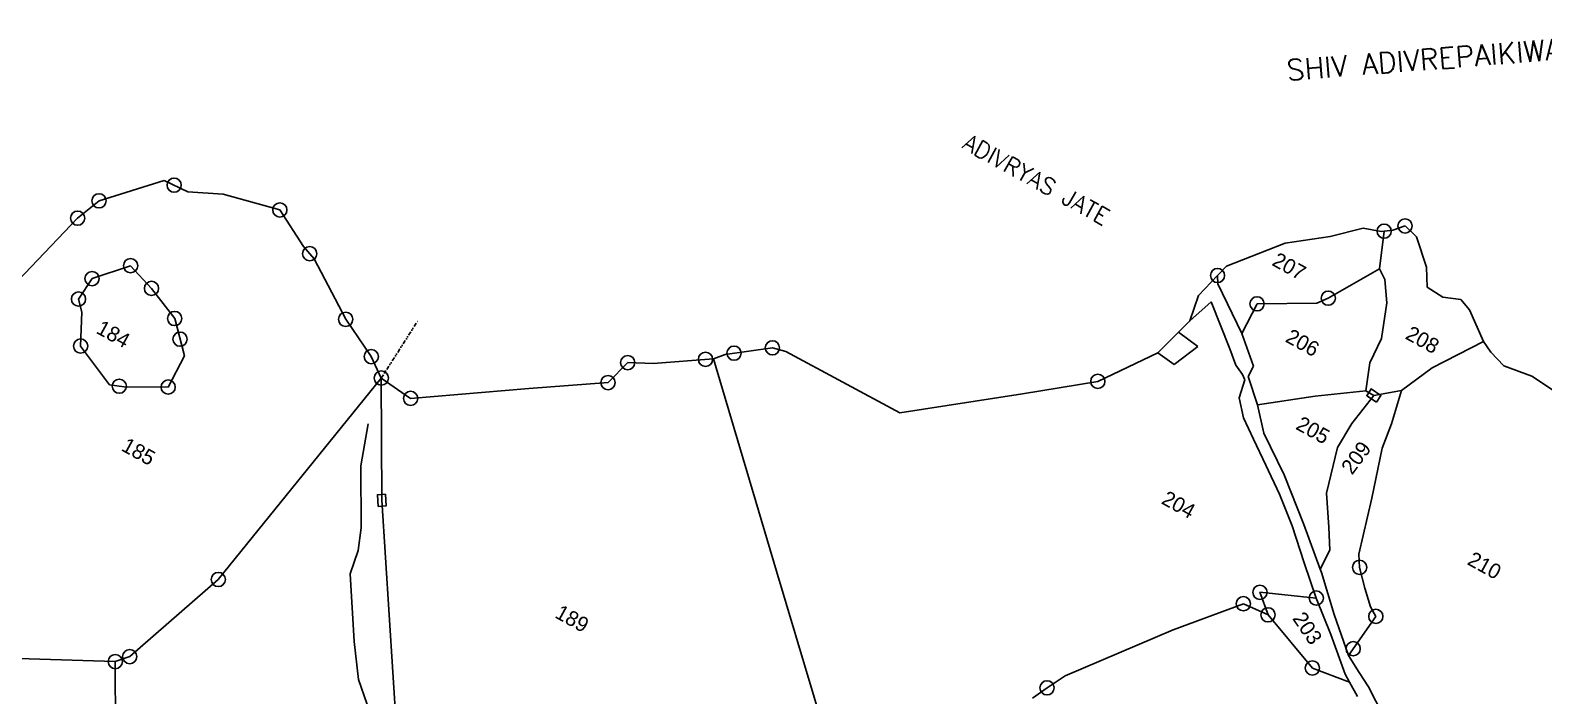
# Model space of a CAD drawing. Header units: metres. Extents: x 322054 to 327919, y 1839216 to 1844053.
# Drawn here: x 323613 to 325503, y 1843185 to 1844017 of the extents above; entities that cross this region are included whole.
import ezdxf

# ---------------------------------------------------------------- set-up
doc = ezdxf.new("R2010")
doc.units = ezdxf.units.M
doc.header["$MEASUREMENT"] = 0
doc.linetypes.add('DIVIDE', pattern=[1.25, 0.5, -0.25, 0, -0.25, 0, -0.25])
for name, color, linetype in [('LINE_WATER', 4, 'Continuous'), ('POLY_PARCEL', 6, 'Continuous'), ('POLY_ROAD', 30, 'Continuous'), ('TEXT_MAPOUT', 7, 'Continuous'), ('TEXT_PARCEL', 7, 'Continuous'), ('V_BOUND_LINE', 7, 'Continuous'), ('V_DIVIDE_LINE', 7, 'DIVIDE')]:
    doc.layers.add(name, color=color, linetype=linetype)
doc.styles.get("Standard").update_dxf_attribs({"font": 'simplex.shx'})
doc.styles.add('TEXT_MAP', font='', dxfattribs={"height": 2.5})
doc.styles.get('TEXT_MAP').set_extended_font_data('Kruti Dev 050')

msp = doc.modelspace()

# ---------------------------------------------------------------- linework, layer by layer
for points in [[(325294, 1843552), (325282, 1843560), (325287.5, 1843568.4), (325299.6, 1843560.3)], [(324056.7, 1843436.9), (324057.6, 1843422.4), (324047.6, 1843421.7), (324046.7, 1843436.2)]]:
    msp.add_lwpolyline(points, close=True)
for centre in [(323792.8, 1843823), (323699, 1843803.4), (323672.3, 1843781.8), (323924.8, 1843792.1), (325303.7, 1843765.5), (325329.8, 1843772.1), (323962.1, 1843737.4), (323738.4, 1843722.4), (323690.3, 1843706.3), (325095.7, 1843710.1), (323673.4, 1843680.7), (323764.6, 1843694), (325233.9, 1843681.8), (325145, 1843674.7), (323793.5, 1843656.4), (324007, 1843655.4), (323800.2, 1843630.6), (323676, 1843622), (324039, 1843608.8), (324456.3, 1843605.4), (324492, 1843613.1), (324539.9, 1843619.8), (324359.2, 1843601.3), (323724.3, 1843571.8), (323785.4, 1843570.7), (324051.5, 1843582), (324334.6, 1843576.3), (324946.2, 1843577.9), (324088.1, 1843556.6), (325273.1, 1843345.5), (323847.9, 1843330.3), (325148.6, 1843314.3), (325219, 1843307.1), (325127.9, 1843300), (325158.7, 1843286.2), (325293.4, 1843284.2), (323719.3, 1843227.7), (323737.4, 1843234), (325265.1, 1843243.8), (325214.1, 1843219.7), (324882.8, 1843195)]:
    msp.add_circle(centre, 8.88)
at = {"layer": 'LINE_WATER'}
for p, q in [((324035, 1843524.8), (324026.1, 1843472.2)), ((324026.1, 1843472.2), (324026.2, 1843394.9)), ((324026.2, 1843394.9), (324022.8, 1843366.4)), ((324022.8, 1843366.4), (324012.5, 1843337.2)), ((324012.5, 1843337.2), (324017.6, 1843252.7)), ((324017.6, 1843252.7), (324023.1, 1843205.3)), ((324023.1, 1843205.3), (324043.9, 1843145.4))]:
    msp.add_line(p, q, dxfattribs=at)
at = {"layer": 'POLY_PARCEL'}
for p, q in [((325303.7, 1843765.5), (325297.8, 1843718.6)), ((323690.3, 1843706.3), (323738.4, 1843722.4)), ((323738.4, 1843722.4), (323764.6, 1843694)), ((325233.9, 1843681.8), (325297.8, 1843718.6)), ((325297.8, 1843718.6), (325304.7, 1843705.3)), ((323673.4, 1843680.7), (323690.3, 1843706.3)), ((323764.6, 1843694), (323793.5, 1843656.4)), ((325304.7, 1843705.3), (325307, 1843676)), ((323677.7, 1843664.3), (323673.4, 1843680.7)), ((325125.9, 1843637.7), (325145, 1843674.7)), ((325145, 1843674.7), (325219.7, 1843675.4)), ((325219.7, 1843675.4), (325233.9, 1843681.8)), ((325307, 1843676), (325300.3, 1843631.4)), ((323676, 1843622), (323677.7, 1843664.3)), ((323793.5, 1843656.4), (323805.6, 1843609.9)), ((325071.1, 1843621.5), (325046.9, 1843639.4)), ((323712.1, 1843573.4), (323676, 1843622)), ((325021, 1843613.5), (325041.4, 1843598.8)), ((325041.4, 1843598.8), (325071.1, 1843621.5)), ((325300.3, 1843631.4), (325285.8, 1843600.9)), ((325427.9, 1843627.8), (325363.8, 1843594.8)), ((323805.6, 1843609.9), (323785.4, 1843570.7)), ((324466.4, 1843606.2), (324545.1, 1843340.7)), ((325285.8, 1843600.9), (325280.9, 1843566.1)), ((325363.8, 1843594.8), (325325.3, 1843566.5)), ((323847.9, 1843330.3), (324051.5, 1843582)), ((324051.5, 1843582), (324052.1, 1843429.3)), ((323730.4, 1843571), (323712.1, 1843573.4)), ((323785.4, 1843570.7), (323730.4, 1843571)), ((325217.4, 1843559.2), (325145.7, 1843548.7)), ((325280.9, 1843566.1), (325217.4, 1843559.2)), ((325290.8, 1843560.2), (325263.3, 1843525.2)), ((325290.8, 1843560.2), (325280.9, 1843566.1)), ((325325.3, 1843566.5), (325290.8, 1843560.2)), ((325312.8, 1843524.6), (325325.3, 1843566.5)), ((325263.3, 1843525.2), (325245.6, 1843495.3)), ((325301.2, 1843494.3), (325312.8, 1843524.6)), ((325245.6, 1843495.3), (325231.6, 1843438)), ((325288.4, 1843431.9), (325301.2, 1843494.3)), ((324052.1, 1843429.3), (324073.6, 1843093.6)), ((325231.6, 1843438), (325234.8, 1843395.5)), ((325272, 1843362), (325288.4, 1843431.9)), ((325234.8, 1843395.5), (325236.1, 1843367)), ((325236.1, 1843367), (325224, 1843343.3)), ((325273.1, 1843345.5), (325272, 1843362)), ((323737.4, 1843234), (323847.9, 1843330.3)), ((324545.1, 1843340.7), (324634.5, 1843041.8)), ((325279.8, 1843319.5), (325273.1, 1843345.5)), ((325158.7, 1843286.2), (325148.6, 1843314.3)), ((325148.6, 1843314.3), (325219, 1843307.1)), ((325286.7, 1843296.3), (325279.8, 1843319.5)), ((325040.1, 1843267.4), (325127.9, 1843300)), ((325127.9, 1843300), (325158.7, 1843286.2)), ((325293.4, 1843284.2), (325286.7, 1843296.3)), ((325158.7, 1843286.2), (325214.1, 1843219.7)), ((325259.2, 1843235.3), (325293.4, 1843284.2)), ((324905.6, 1843210), (325040.1, 1843267.4)), ((323536.7, 1843233.6), (323719.3, 1843227.7)), ((323719.3, 1843227.7), (323737.4, 1843234)), ((323719.3, 1843227.7), (323720.1, 1843053.3)), ((325214.1, 1843219.7), (325260.6, 1843202)), ((324882.8, 1843195), (324905.6, 1843210)), ((324864.8, 1843182.1), (324882.8, 1843195))]:
    msp.add_line(p, q, dxfattribs=at)
at = {"layer": 'POLY_ROAD'}
for p, q in [((325095.9, 1843699.6), (325095.7, 1843710.1)), ((325125.9, 1843637.7), (325095.9, 1843699.6)), ((325060.9, 1843653.4), (325087.7, 1843677.2)), ((325087.7, 1843677.2), (325110.9, 1843618.7)), ((325140.4, 1843596.9), (325125.9, 1843637.7)), ((325110.9, 1843618.7), (325118.7, 1843598.1)), ((325118.7, 1843598.1), (325126.7, 1843586.6)), ((325133.9, 1843584.1), (325140.4, 1843596.9)), ((325129.7, 1843579.6), (325122.7, 1843557.3)), ((325126.7, 1843586.6), (325129.7, 1843579.6)), ((325145.7, 1843548.7), (325133.9, 1843584.1)), ((325122.7, 1843557.3), (325127.9, 1843532.1)), ((325153.3, 1843513), (325145.7, 1843548.7)), ((325127.9, 1843532.1), (325140.7, 1843505.7)), ((325140.7, 1843505.7), (325156, 1843473)), ((325178.7, 1843461.2), (325153.3, 1843513)), ((325156, 1843473), (325173.1, 1843436.8)), ((325203.6, 1843399.2), (325178.7, 1843461.2)), ((325173.1, 1843436.8), (325188.7, 1843397.5)), ((325188.7, 1843397.5), (325203.7, 1843351.3)), ((325224, 1843343.3), (325203.6, 1843399.2)), ((325203.7, 1843351.3), (325219, 1843307.1)), ((325225.5, 1843339), (325224, 1843343.3)), ((325241.4, 1843286.7), (325225.5, 1843339)), ((325219, 1843307.1), (325237, 1843261.6)), ((325259.2, 1843235.3), (325241.4, 1843286.7)), ((325237, 1843261.6), (325255.2, 1843211.9)), ((325272.4, 1843214.3), (325259.2, 1843235.3)), ((325255.2, 1843211.9), (325260.6, 1843202)), ((325260.6, 1843202), (325270.4, 1843184)), ((325284.1, 1843196), (325272.4, 1843214.3)), ((325311.4, 1843143.4), (325284.1, 1843196))]:
    msp.add_line(p, q, dxfattribs=at)
at = {"layer": 'V_BOUND_LINE'}
for p, q in [((323780.4, 1843828.9), (323699, 1843803.4)), ((323810.1, 1843814.8), (323780.4, 1843828.9)), ((323699, 1843803.4), (323672.3, 1843781.8)), ((323854, 1843811.6), (323810.1, 1843814.8)), ((323924.8, 1843792.1), (323854, 1843811.6)), ((323954.4, 1843746.3), (323924.8, 1843792.1)), ((323672.3, 1843781.8), (323598.1, 1843704.1)), ((325236.3, 1843759), (325277.6, 1843769.1)), ((325277.6, 1843769.1), (325299.8, 1843765.1)), ((325299.8, 1843765.1), (325303.7, 1843765.5)), ((325303.7, 1843765.5), (325314.6, 1843766.6)), ((325314.6, 1843766.6), (325329.8, 1843772.1)), ((325329.8, 1843772.1), (325344.2, 1843758.5)), ((323967.8, 1843731), (323954.4, 1843746.3)), ((325106.9, 1843721.9), (325180.3, 1843750.4)), ((325180.3, 1843750.4), (325236.3, 1843759)), ((325344.2, 1843758.5), (325356.5, 1843720.5)), ((324007, 1843655.4), (323967.8, 1843731)), ((325072, 1843685.3), (325095.7, 1843710.1)), ((325095.7, 1843710.1), (325106.9, 1843721.9)), ((325356.5, 1843720.5), (325357.5, 1843695.7)), ((325357.5, 1843695.7), (325377.1, 1843683.1)), ((325060.9, 1843653.4), (325072, 1843685.3)), ((325377.1, 1843683.1), (325399.5, 1843680.3)), ((325399.5, 1843680.3), (325410.3, 1843667.3)), ((324039, 1843608.8), (324007, 1843655.4)), ((325046.9, 1843639.4), (325060.9, 1843653.4)), ((325410.3, 1843667.3), (325427.9, 1843627.8)), ((325021, 1843613.5), (325046.9, 1843639.4)), ((324480.9, 1843611.5), (324539.9, 1843619.8)), ((324539.9, 1843619.8), (324556.7, 1843615.2)), ((324556.7, 1843615.2), (324698.8, 1843538.6)), ((324946.2, 1843577.9), (325021, 1843613.5)), ((325427.9, 1843627.8), (325437, 1843614.5)), ((325437, 1843614.5), (325453.3, 1843597.3)), ((324051.5, 1843582), (324039, 1843608.8)), ((324334.6, 1843576.3), (324359.2, 1843601.3)), ((324359.2, 1843601.3), (324391.1, 1843600.2)), ((324391.1, 1843600.2), (324466.4, 1843606.2)), ((324466.4, 1843606.2), (324480.9, 1843611.5)), ((325453.3, 1843597.3), (325488.2, 1843584.5)), ((324088.1, 1843556.6), (324051.5, 1843582)), ((324235.9, 1843568.8), (324334.6, 1843576.3)), ((324852.1, 1843562.5), (324946.2, 1843577.9)), ((325488.2, 1843584.5), (325531.4, 1843555.7)), ((324088.1, 1843556.6), (324235.9, 1843568.8)), ((324698.8, 1843538.6), (324852.1, 1843562.5))]:
    msp.add_line(p, q, dxfattribs=at)
at = {"layer": 'V_DIVIDE_LINE', "ltscale": 10}
msp.add_line((324051.5, 1843582), (324097.6, 1843654.4), dxfattribs=at)

# ---------------------------------------------------------------- texts
at = {"layer": 'TEXT_MAPOUT'}
for s, height, rotation, p in [('SHIV ADIVREPAIKIWADATIVRE', 26.088, 4.4665, (325183, 1843953.5)), ('ADIVRYAS JATE', 20.871, 331.1184, (324775.4, 1843869.9))]:
    msp.add_text(s, height=height, rotation=rotation, dxfattribs=at).set_placement(p)
at = {"layer": 'TEXT_PARCEL', "style": 'TEXT_MAP'}
for s, rotation, p in [('207', 331.1184, (325162.4, 1843723.6)), ('184', 331.1184, (323694.1, 1843638.9)), ('206', 331.1184, (325179.1, 1843628.1)), ('208', 331.1184, (325328.9, 1843631.8)), ('205', 331.1184, (325192.1, 1843518.9)), ('185', 331.1184, (323725.6, 1843492.1)), ('209', 53.4127, (325263.7, 1843460.1)), ('204', 331.1184, (325024.3, 1843425.8)), ('210', 331.1184, (325406.3, 1843349.8)), ('189', 331.1184, (324267, 1843283.4)), ('203', 304.199, (325188.5, 1843281.6))]:
    msp.add_text(s, height=18.78, rotation=rotation, dxfattribs=at).set_placement(p)

doc.saveas('drawing.dxf')
